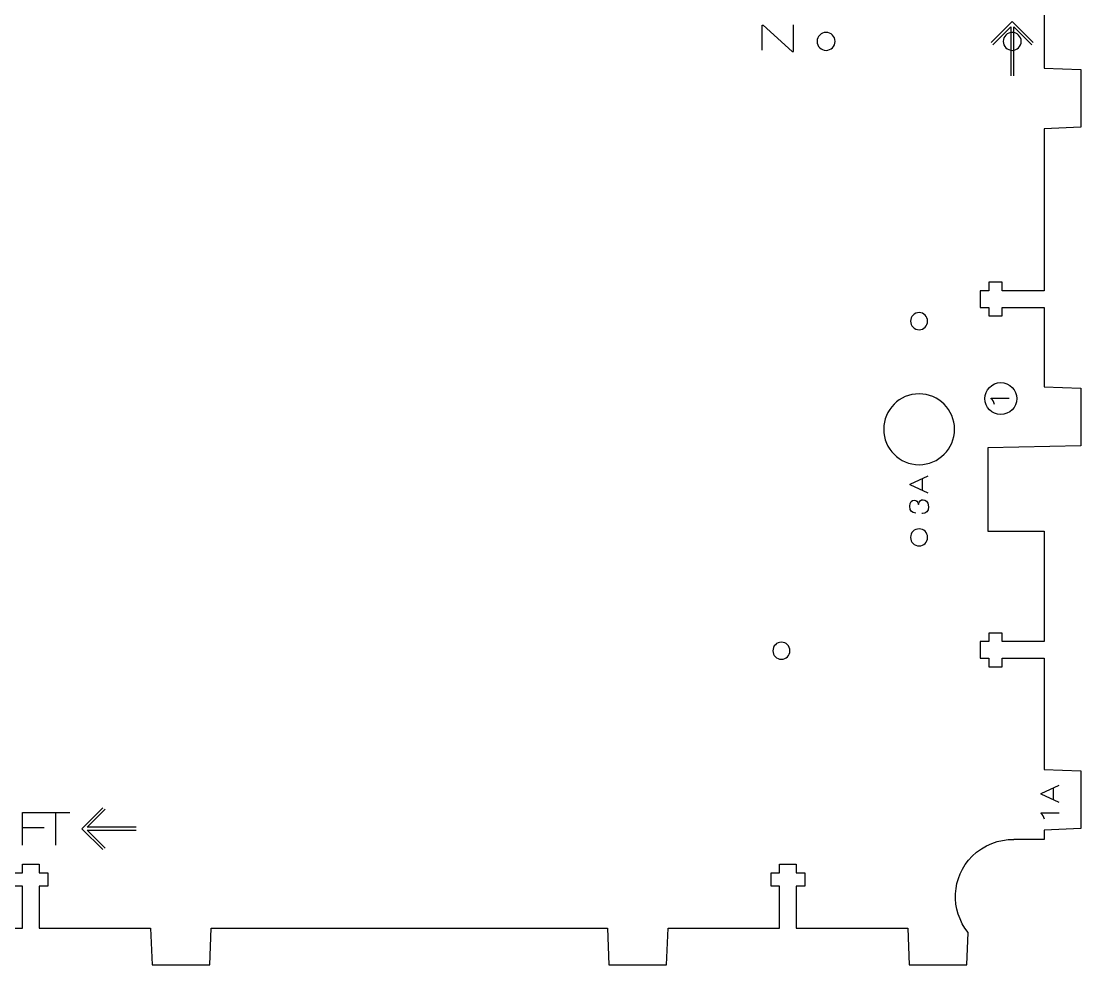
# Model space of a CAD drawing. Header units: millimetres. Extents: x -1149 to -62, y -501 to -111.
# Drawn here: x -238.4 to -61.9, y -449 to -291.9 of the extents above; entities that cross this region are included whole.
import ezdxf

# ---------------------------------------------------------------- set-up
doc = ezdxf.new("R2010")
doc.units = ezdxf.units.MM
doc.layers.add('CUTS', color=1, linetype='Continuous', true_color=0xff0000)
doc.layers.add('TEXT', color=5, linetype='Continuous', true_color=0x0000ff)

msp = doc.modelspace()

# ---------------------------------------------------------------- linework, layer by layer
at = {"layer": 'CUTS', "color": 1, "lineweight": 25, "true_color": 0xff0000}
for p, q in [((-68.03, -259.82), (-68.03, -299.72)), ((-68.03, -299.72), (-61.94, -299.97)), ((-61.94, -299.97), (-61.94, -309.57)), ((-61.94, -309.57), (-68.03, -309.82)), ((-68.03, -309.82), (-68.03, -336.81)), ((-77.25, -336.81), (-78.69, -336.81)), ((-78.69, -336.81), (-78.69, -339.61)), ((-75.05, -335.4), (-77.25, -335.4)), ((-77.25, -335.4), (-77.25, -336.81)), ((-75.05, -336.81), (-75.05, -335.4)), ((-68.03, -336.81), (-75.05, -336.81)), ((-78.69, -339.61), (-77.25, -339.61)), ((-77.25, -339.61), (-77.25, -341)), ((-75.05, -341), (-75.05, -339.61)), ((-75.05, -339.61), (-68.03, -339.61)), ((-68.03, -339.61), (-68.03, -352.8)), ((-77.25, -341), (-75.05, -341)), ((-68.03, -352.8), (-61.94, -353.05)), ((-61.94, -353.05), (-61.94, -362.65)), ((-61.94, -362.65), (-77.42, -362.95)), ((-77.42, -362.95), (-77.42, -376.85)), ((-77.42, -376.85), (-68.03, -376.85)), ((-68.03, -376.85), (-68.03, -395.2)), ((-77.25, -395.2), (-78.69, -395.2)), ((-78.69, -395.2), (-78.69, -398)), ((-75.05, -393.8), (-77.25, -393.8)), ((-77.25, -393.8), (-77.25, -395.2)), ((-75.05, -395.2), (-75.05, -393.8)), ((-68.03, -395.2), (-75.05, -395.2)), ((-78.69, -398), (-77.25, -398)), ((-77.25, -398), (-77.25, -399.4)), ((-75.05, -399.4), (-75.05, -398)), ((-75.05, -398), (-68.03, -398)), ((-68.03, -398), (-68.03, -416.52)), ((-77.25, -399.4), (-75.05, -399.4)), ((-68.03, -416.52), (-61.94, -416.77)), ((-61.94, -416.77), (-61.94, -426.37)), ((-61.94, -426.37), (-68.03, -426.62)), ((-68.03, -426.62), (-68.03, -428.18)), ((-68.03, -428.18), (-73.09, -428.18))]:
    msp.add_line(p, q, dxfattribs=at)
for points in [[(-239.6, -433.73), (-238.2, -433.73), (-238.2, -432.29), (-235.4, -432.29), (-235.4, -433.73), (-234, -433.73), (-234, -435.93), (-235.4, -435.93), (-235.4, -442.95), (-216.87, -442.95), (-216.62, -449.04), (-207.02, -449.04), (-206.77, -442.95), (-140.78, -442.95), (-140.53, -449.04), (-130.93, -449.04), (-130.68, -442.95), (-112.12, -442.95), (-112.12, -435.93), (-113.52, -435.93), (-113.52, -433.73), (-112.12, -433.73), (-112.12, -432.29), (-109.32, -432.29), (-109.32, -433.73), (-107.92, -433.73), (-107.92, -435.93), (-109.32, -435.93), (-109.32, -442.95), (-90.77, -442.95), (-90.52, -449.04), (-80.92, -449.04), (-80.7, -443.67)], [(-256.77, -442.95), (-238.2, -442.95), (-238.2, -435.93), (-239.6, -435.93)]]:
    msp.add_lwpolyline(points, dxfattribs=at)
for points in [[(-104.37, -293.78), (-105.2, -293.78), (-105.87, -294.46), (-105.87, -295.28)], [(-102.87, -295.28), (-102.87, -294.46), (-103.54, -293.78), (-104.37, -293.78)], [(-73.37, -293.78), (-74.2, -293.78), (-74.87, -294.46), (-74.87, -295.28)], [(-71.87, -295.28), (-71.87, -294.46), (-72.54, -293.78), (-73.37, -293.78)], [(-105.87, -295.28), (-105.87, -296.11), (-105.2, -296.78), (-104.37, -296.78)], [(-104.37, -296.78), (-103.54, -296.78), (-102.87, -296.11), (-102.87, -295.28)], [(-74.87, -295.28), (-74.87, -296.11), (-74.2, -296.78), (-73.37, -296.78)], [(-73.37, -296.78), (-72.54, -296.78), (-71.87, -296.11), (-71.87, -295.28)], [(-88.87, -340.45), (-89.66, -340.45), (-90.3, -341.09), (-90.3, -341.87)], [(-87.45, -341.87), (-87.45, -341.09), (-88.09, -340.45), (-88.87, -340.45)], [(-90.3, -341.87), (-90.3, -342.66), (-89.66, -343.3), (-88.87, -343.3)], [(-88.87, -343.3), (-88.09, -343.3), (-87.45, -342.66), (-87.45, -341.87)], [(-88.87, -353.97), (-92.13, -353.97), (-94.77, -356.61), (-94.77, -359.87)], [(-82.97, -359.87), (-82.97, -356.61), (-85.61, -353.97), (-88.87, -353.97)], [(-94.77, -359.87), (-94.77, -363.13), (-92.13, -365.77), (-88.87, -365.77)], [(-88.87, -365.77), (-85.61, -365.77), (-82.97, -363.13), (-82.97, -359.87)], [(-88.87, -376.45), (-89.66, -376.45), (-90.3, -377.08), (-90.3, -377.87)], [(-87.45, -377.87), (-87.45, -377.08), (-88.09, -376.45), (-88.87, -376.45)], [(-90.3, -377.87), (-90.3, -378.66), (-89.66, -379.3), (-88.87, -379.3)], [(-88.87, -379.3), (-88.09, -379.3), (-87.45, -378.66), (-87.45, -377.87)], [(-111.81, -395.32), (-112.59, -395.32), (-113.23, -395.96), (-113.23, -396.75)], [(-113.23, -396.75), (-113.23, -397.54), (-112.59, -398.17), (-111.81, -398.17)], [(-110.38, -396.75), (-110.38, -395.96), (-111.02, -395.32), (-111.81, -395.32)], [(-111.81, -398.17), (-111.02, -398.17), (-110.38, -397.54), (-110.38, -396.75)], [(-80.03, -430.96), (-78.12, -429.05), (-75.6, -428.12), (-73.09, -428.18)], [(-80.7, -443.67), (-83.73, -439.93), (-83.5, -434.43), (-80.03, -430.96)]]:
    msp.add_open_spline(points, degree=3, dxfattribs=at)
at = {"layer": 'TEXT', "color": 5, "lineweight": 25, "true_color": 0x0000ff}
for points in [[(-115.02, -296.74), (-115.02, -292.6), (-114.84, -292.6), (-110.02, -296.99), (-109.81, -296.99), (-109.81, -292.52)], [(-76.85, -295.46), (-73.37, -291.99), (-69.89, -295.46)], [(-76.61, -295.84), (-73.62, -292.85), (-73.62, -301.02)], [(-73.12, -301.02), (-73.12, -292.85), (-70.12, -295.85)], [(-76.86, -354.78), (-76.86, -354.67), (-73.88, -354.67)], [(-87.36, -370.53), (-90.38, -369.14), (-90.38, -369.03), (-87.36, -367.64)], [(-88.36, -368.1), (-88.36, -370.07)], [(-88.98, -372.37), (-88.97, -372.37)], [(-65.53, -422.04), (-68.55, -420.65), (-68.55, -420.54), (-65.53, -419.15)], [(-66.53, -419.61), (-66.53, -421.59)], [(-224.81, -429.86), (-228.29, -426.39), (-224.81, -422.91)], [(-219.25, -426.14), (-227.43, -426.14), (-224.43, -423.14)], [(-238.21, -429.11), (-238.21, -423.67), (-234.39, -423.67)], [(-234.98, -423.67), (-230.29, -423.67)], [(-232.62, -429.11), (-232.62, -423.67)], [(-68.53, -423.87), (-68.53, -423.76), (-65.55, -423.76)], [(-238.21, -426.2), (-234.61, -426.2)], [(-224.44, -429.63), (-227.43, -426.64), (-219.25, -426.64)]]:
    msp.add_lwpolyline(points, dxfattribs=at)
for points in [[(-77.92, -354.77), (-77.92, -353.3), (-76.73, -352.11), (-75.27, -352.11)], [(-75.27, -352.11), (-73.8, -352.11), (-72.61, -353.3), (-72.61, -354.77)], [(-75.27, -357.42), (-76.73, -357.42), (-77.92, -356.24), (-77.92, -354.77)], [(-76.29, -355.72), (-76.41, -355.26), (-76.65, -354.96), (-76.86, -354.78)], [(-72.61, -354.77), (-72.61, -356.24), (-73.8, -357.42), (-75.27, -357.42)], [(-90.43, -372.69), (-90.43, -371.98), (-90.11, -371.67), (-89.65, -371.67)], [(-89.65, -371.67), (-89.36, -371.67), (-89.03, -371.84), (-88.98, -372.37)], [(-88.97, -372.37), (-88.91, -371.8), (-88.57, -371.6), (-88.17, -371.6)], [(-88.17, -371.6), (-87.84, -371.6), (-87.32, -371.82), (-87.32, -372.76)], [(-89.43, -373.82), (-90.04, -373.79), (-90.43, -373.53), (-90.43, -372.69)], [(-88.3, -373.9), (-88.32, -373.9), (-88.36, -373.9), (-88.39, -373.9)], [(-87.32, -372.76), (-87.32, -373.53), (-87.7, -373.9), (-88.3, -373.9)], [(-67.97, -424.81), (-68.08, -424.35), (-68.32, -424.05), (-68.53, -423.87)]]:
    msp.add_open_spline(points, degree=3, dxfattribs=at)

doc.saveas('drawing.dxf')
